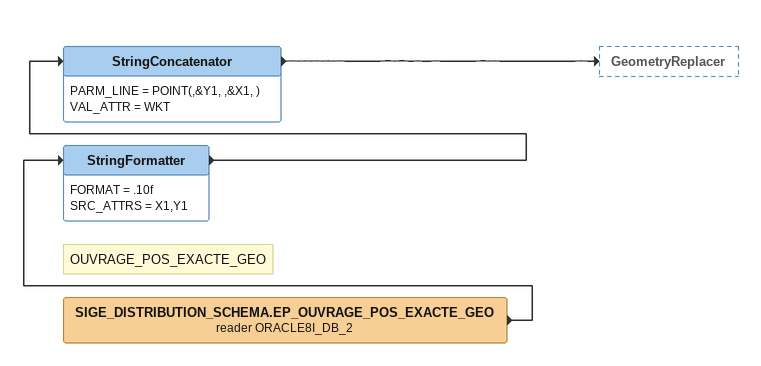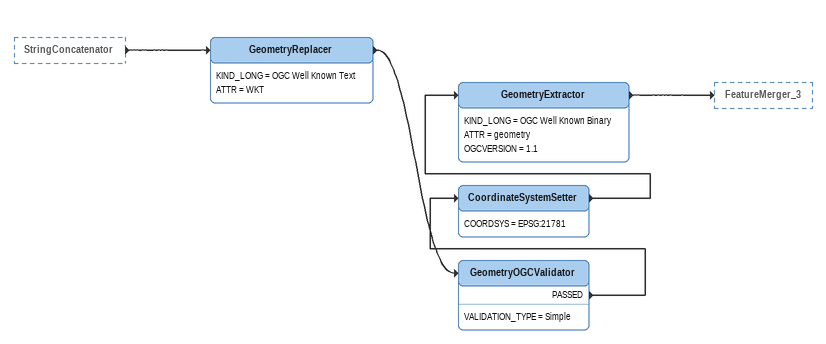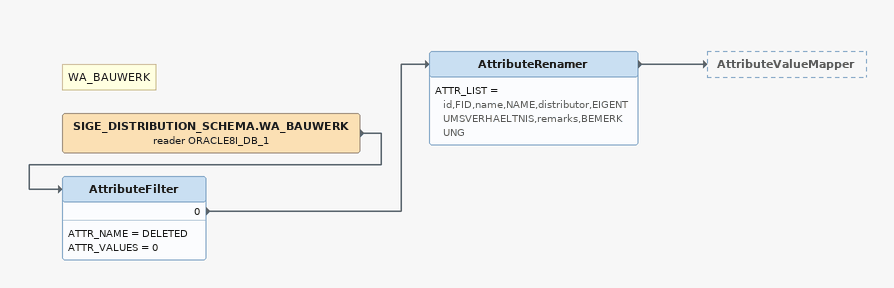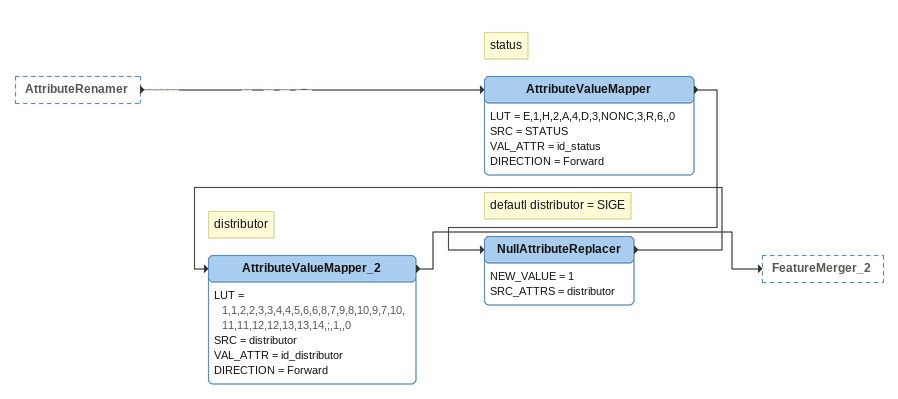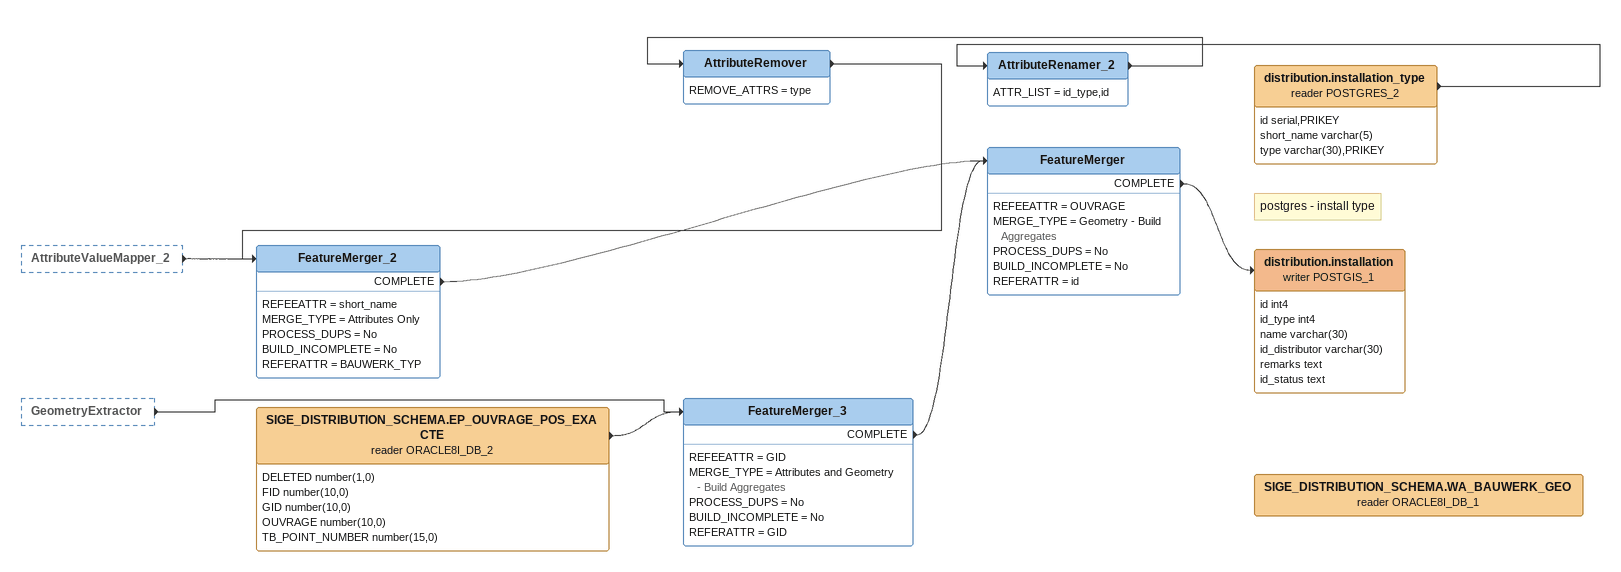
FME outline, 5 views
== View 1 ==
Note: OUVRAGE_POS_EXACTE_GEO
SIGE_DISTRIBUTION_SCHEMA.EP_OUVRAGE_POS_EXACTE_GEO (reader ORACLE8I_DB_2)
    -> StringFormatter
StringFormatter
    FORMAT = .10f
    SRC_ATTRS = X1,Y1
    -> StringConcatenator
StringConcatenator
    PARM_LINE = POINT(,&Y1, ,&X1, )
    VAL_ATTR = WKT
    -> GeometryReplacer

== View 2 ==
StringConcatenator [outside]
    -> GeometryReplacer
GeometryReplacer
    KIND_LONG = OGC Well Known Text
    ATTR = WKT
    -> GeometryOGCValidator
GeometryOGCValidator
    VALIDATION_TYPE = Simple
    PASSED -> CoordinateSystemSetter
CoordinateSystemSetter
    COORDSYS = EPSG:21781
    -> GeometryExtractor
GeometryExtractor
    KIND_LONG = OGC Well Known Binary
    ATTR = geometry
    OGCVERSION = 1.1
    -> FeatureMerger_3

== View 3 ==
Note: WA_BAUWERK
SIGE_DISTRIBUTION_SCHEMA.WA_BAUWERK (reader ORACLE8I_DB_1)
    -> AttributeFilter
AttributeFilter
    ATTR_NAME = DELETED
    ATTR_VALUES = 0
    0 -> AttributeRenamer
AttributeRenamer
    ATTR_LIST = id,FID,name,NAME,distributor,EIGENTUMSVERHAELTNIS,remarks,BEMERKUNG
    -> AttributeValueMapper

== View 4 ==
AttributeRenamer [outside]
    -> AttributeValueMapper
Note: status
AttributeValueMapper
    LUT = E,1,H,2,A,4,D,3,NONC,3,R,6,,0
    SRC = STATUS
    VAL_ATTR = id_status
    DIRECTION = Forward
    -> NullAttributeReplacer
Note: defautl distributor = SIGE
NullAttributeReplacer
    NEW_VALUE = 1
    SRC_ATTRS = distributor
    -> AttributeValueMapper_2
Note: distributor
AttributeValueMapper_2
    LUT = 1,1,2,2,3,3,4,4,5,6,6,8,7,9,8,10,9,7,10,11,11,12,12,13,13,14,;,1,,0
    SRC = distributor
    VAL_ATTR = id_distributor
    DIRECTION = Forward
    -> FeatureMerger_2

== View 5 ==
AttributeValueMapper_2 [outside]
    -> FeatureMerger_2
GeometryExtractor [outside]
    -> FeatureMerger_3
SIGE_DISTRIBUTION_SCHEMA.EP_OUVRAGE_POS_EXACTE (reader ORACLE8I_DB_2)
    attributes: DELETED number(1,0), FID number(10,0), GID number(10,0), OUVRAGE number(10,0), TB_POINT_NUMBER number(15,0)
    -> FeatureMerger_3
FeatureMerger_3
    REFEEATTR = GID
    MERGE_TYPE = Attributes and Geometry - Build Aggregates
    PROCESS_DUPS = No
    BUILD_INCOMPLETE = No
    REFERATTR = GID
    COMPLETE -> FeatureMerger
SIGE_DISTRIBUTION_SCHEMA.WA_BAUWERK_GEO (reader ORACLE8I_DB_1)
Note: postgres - install type
distribution.installation_type (reader POSTGRES_2)
    attributes: id serial,PRIKEY, short_name varchar(5), type varchar(30),PRIKEY
    -> AttributeRenamer_2
AttributeRenamer_2
    ATTR_LIST = id_type,id
    -> AttributeRemover
AttributeRemover
    REMOVE_ATTRS = type
    -> FeatureMerger_2
FeatureMerger_2
    REFEEATTR = short_name
    MERGE_TYPE = Attributes Only
    PROCESS_DUPS = No
    BUILD_INCOMPLETE = No
    REFERATTR = BAUWERK_TYP
    COMPLETE -> FeatureMerger
FeatureMerger
    REFEEATTR = OUVRAGE
    MERGE_TYPE = Geometry - Build Aggregates
    PROCESS_DUPS = No
    BUILD_INCOMPLETE = No
    REFERATTR = id
    COMPLETE -> distribution.installation (writer POSTGIS_1)
distribution.installation (writer POSTGIS_1)
    attributes: id int4, id_type int4, name varchar(30), id_distributor varchar(30), remarks text, id_status text
